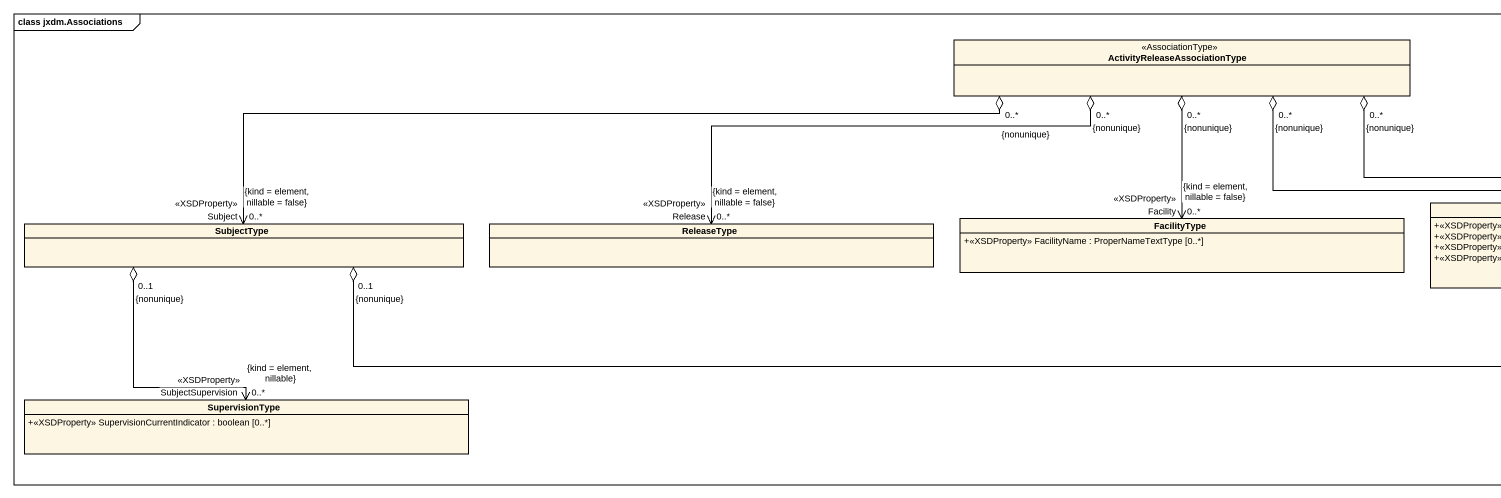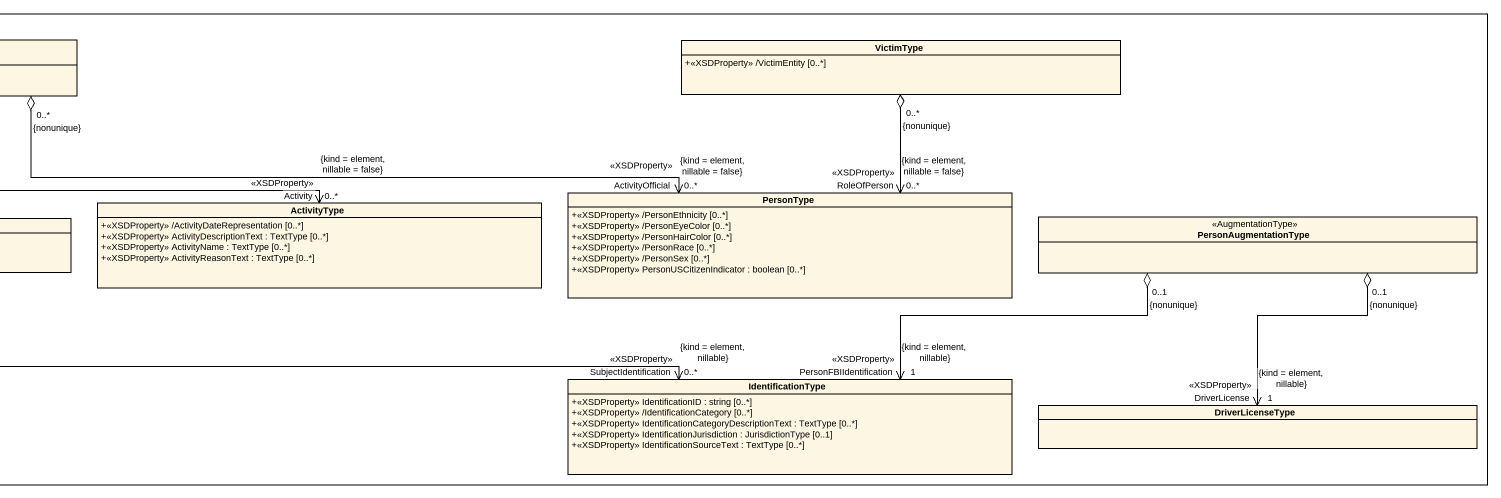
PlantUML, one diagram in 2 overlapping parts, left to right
@startuml
mainframe class jxdm.Associations
hide circle
hide empty members
skinparam classAttributeIconSize 0
class "ActivityReleaseAssociationType" as ActivityReleaseAssociationTy <<AssociationType>>
class VictimType {
  +<<XSDProperty>> /VictimEntity [0..*]
}
class ActivityType {
  +<<XSDProperty>> /ActivityDateRepresentation [0..*]
  +<<XSDProperty>> ActivityDescriptionText : TextType [0..*]
  +<<XSDProperty>> ActivityName : TextType [0..*]
  +<<XSDProperty>> ActivityReasonText : TextType [0..*]
}
class PersonType {
  +<<XSDProperty>> /PersonEthnicity [0..*]
  +<<XSDProperty>> /PersonEyeColor [0..*]
  +<<XSDProperty>> /PersonHairColor [0..*]
  +<<XSDProperty>> /PersonRace [0..*]
  +<<XSDProperty>> /PersonSex [0..*]
  +<<XSDProperty>> PersonUSCitizenIndicator : boolean [0..*]
}
class SubjectType
class ReleaseType
class FacilityType {
  +<<XSDProperty>> FacilityName : ProperNameTextType [0..*]
}
class PersonAugmentationType <<AugmentationType>>
class IdentificationType {
  +<<XSDProperty>> IdentificationID : string [0..*]
  +<<XSDProperty>> /IdentificationCategory [0..*]
  +<<XSDProperty>> IdentificationCategoryDescriptionText : TextType [0..*]
  +<<XSDProperty>> IdentificationJurisdiction : JurisdictionType [0..1]
  +<<XSDProperty>> IdentificationSourceText : TextType [0..*]
}
class SupervisionType {
  +<<XSDProperty>> SupervisionCurrentIndicator : boolean [0..*]
}
class DriverLicenseType
ActivityReleaseAssociationTy "0..*\n{nonunique}" o-right-> "Activity\n<<XSDProperty>>\n0..*\n{kind = element, nillable = false}" ActivityType
ActivityReleaseAssociationTy "0..*\n{nonunique}" o-right-> "ActivityOfficial\n<<XSDProperty>>\n0..*\n{kind = element, nillable = false}" PersonType
ActivityReleaseAssociationTy "0..*\n{nonunique}" o-left-> "Subject\n<<XSDProperty>>\n0..*\n{kind = element, nillable = false}" SubjectType
ActivityReleaseAssociationTy "0..*\n{nonunique}" o-left-> "Release\n<<XSDProperty>>\n0..*\n{kind = element, nillable = false}" ReleaseType
ActivityReleaseAssociationTy "0..*\n{nonunique}" o--> "Facility\n<<XSDProperty>>\n0..*\n{kind = element, nillable = false}" FacilityType
VictimType "0..*\n{nonunique}" o--> "RoleOfPerson\n<<XSDProperty>>\n0..*\n{kind = element, nillable = false}" PersonType
SubjectType "0..1\n{nonunique}" o-right-> "SubjectIdentification\n<<XSDProperty>>\n0..*\n{kind = element, nillable}" IdentificationType
SubjectType "0..1\n{nonunique}" o--> "SubjectSupervision\n<<XSDProperty>>\n0..*\n{kind = element, nillable}" SupervisionType
PersonAugmentationType "0..1\n{nonunique}" o-left-> "PersonFBIIdentification\n<<XSDProperty>>\n1\n{kind = element, nillable}" IdentificationType
PersonAugmentationType "0..1\n{nonunique}" o--> "DriverLicense\n<<XSDProperty>>\n1\n{kind = element, nillable}" DriverLicenseType
@enduml
